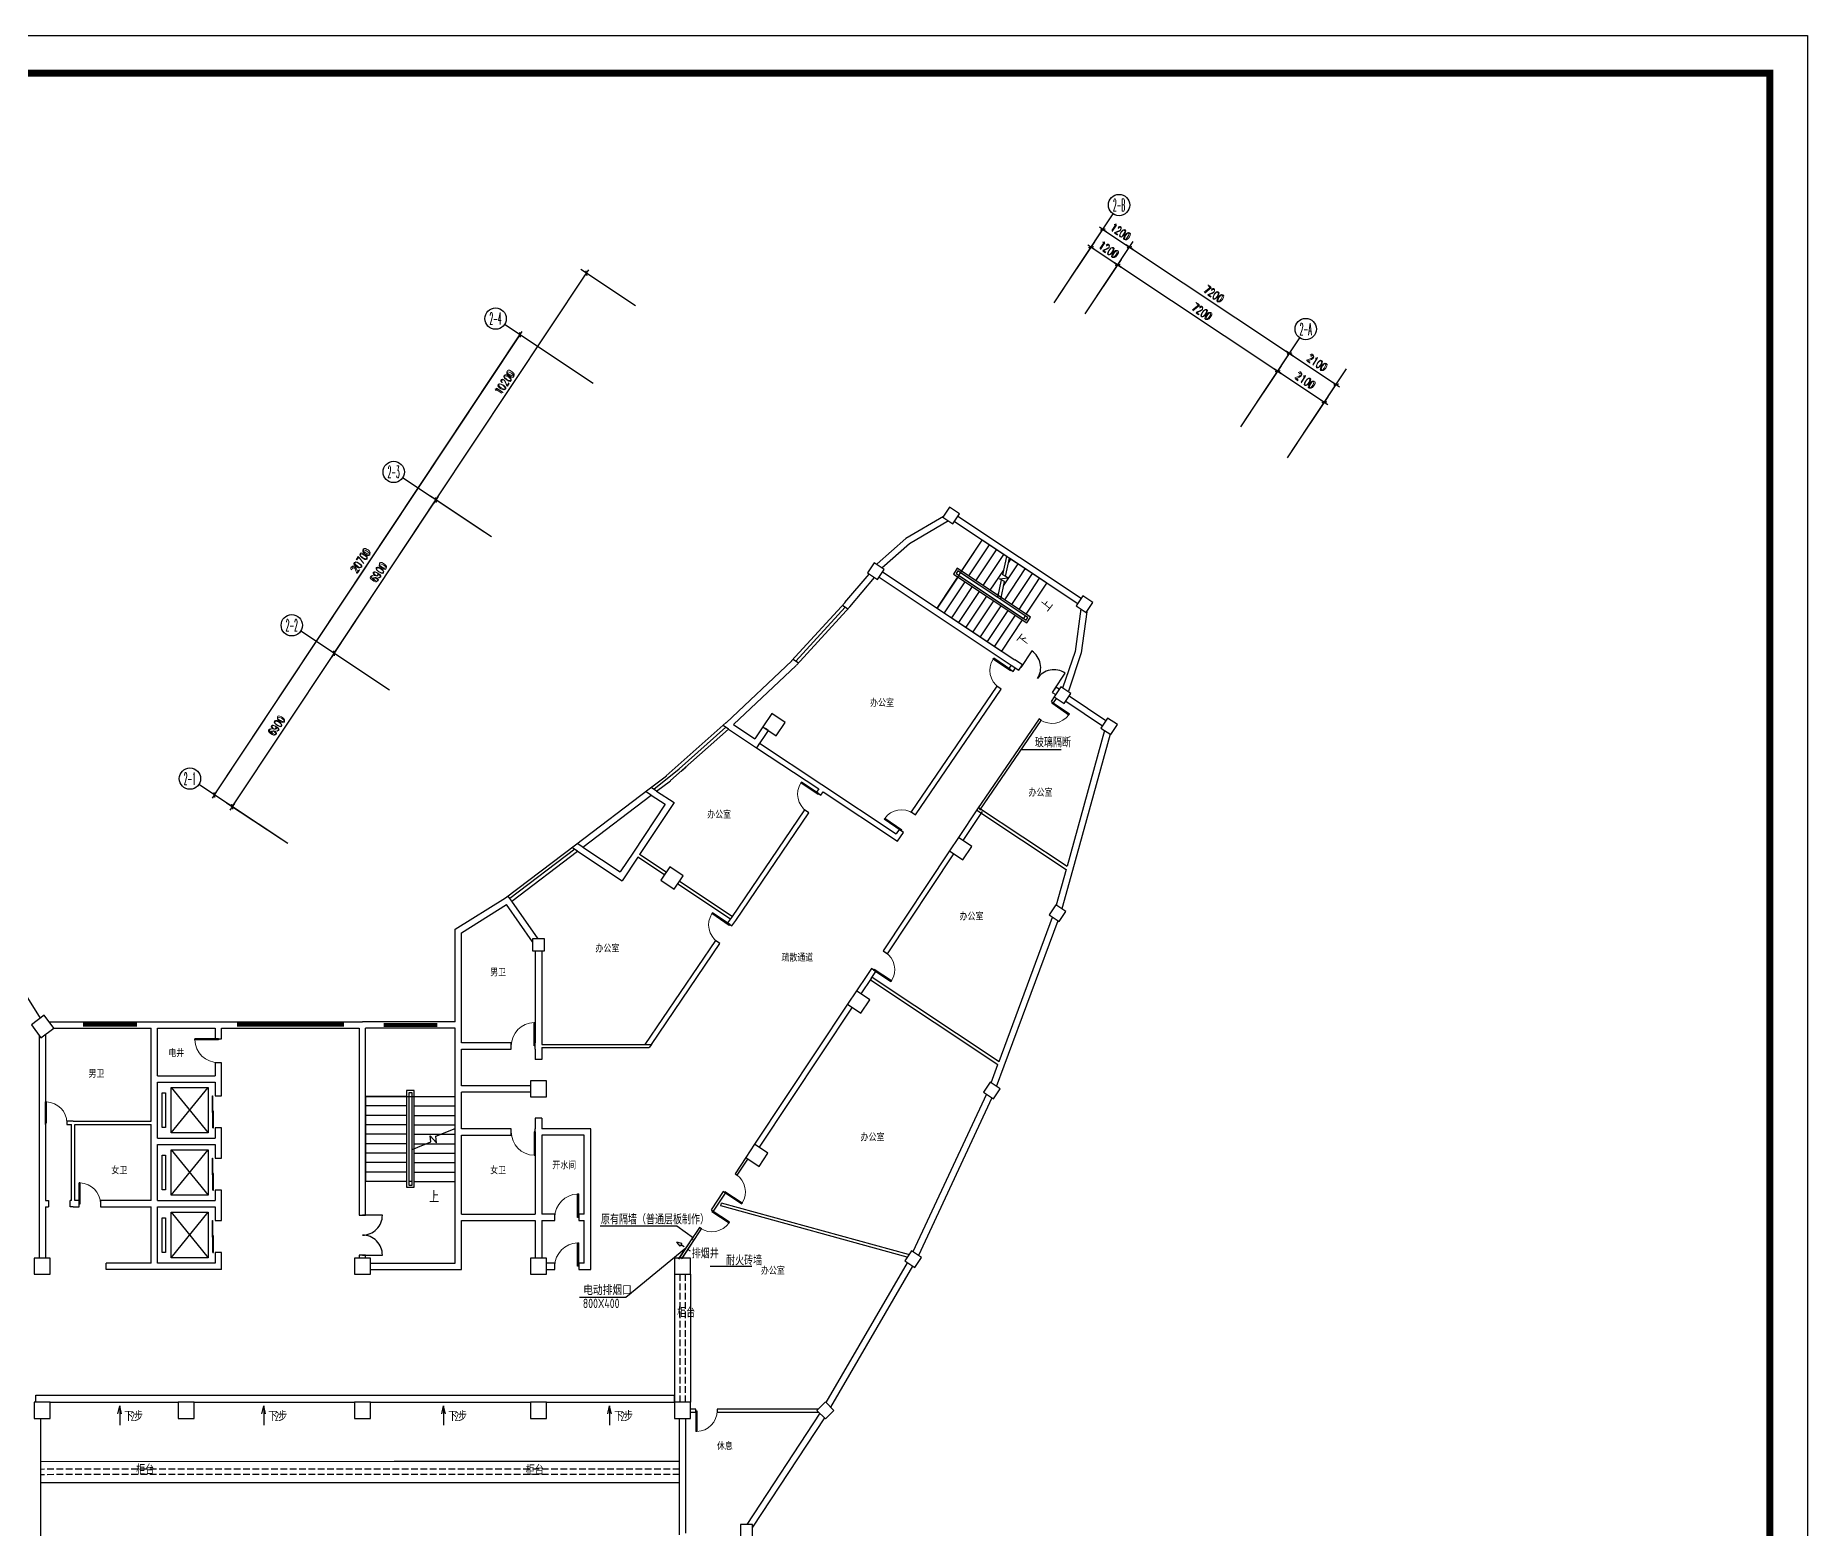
# Model space of a CAD drawing. Extents: x -149393 to 1177518, y -366685 to 296590.
# Drawn here: x 409827 to 476249, y -338087 to -282135 of the extents above; entities that cross this region are included whole.
import ezdxf
from ezdxf.enums import TextEntityAlignment as Align

# ---------------------------------------------------------------- set-up
doc = ezdxf.new("R2010")
doc.units = 0
doc.header["$LTSCALE"] = 1000
doc.header["$MEASUREMENT"] = 0
doc.linetypes.add('DASH', pattern=[0.35, 0.25, -0.1])
doc.layers.get('0').update_dxf_attribs({"linetype": 'CONTINUOUS'})
doc.layers.get('Defpoints').update_dxf_attribs({"linetype": 'CONTINUOUS'})
for name, color, linetype in [('AXIS', 3, 'CONTINUOUS'), ('AXIS_TEXT', 7, 'CONTINUOUS'), ('COLUMN', 9, 'CONTINUOUS'), ('DUCT-回风风口', 7, 'CONTINUOUS'), ('PUB_TITLE', 253, 'CONTINUOUS'), ('STAIR', 2, 'CONTINUOUS'), ('TEL_SYMB', 3, 'CONTINUOUS'), ('TEL_TEXT', 7, 'CONTINUOUS'), ('TH_TEXT', 7, 'CONTINUOUS'), ('WALL', 9, 'CONTINUOUS'), ('WALL-MOVE', 6, 'CONTINUOUS'), ('WINDOW', 4, 'CONTINUOUS'), ('通风', 3, 'CONTINUOUS')]:
    doc.layers.add(name, color=color, linetype=linetype)
doc.styles.add('_TCH_AXIS', font='COMPLEX', dxfattribs={"bigfont": 'GBCBIG'})
doc.styles.add('_TCH_DIM', font='SIMPLEX', dxfattribs={"bigfont": 'GBCBIG'})
doc.styles.add('_TCH_DIM_T3', font='SIMPLEX', dxfattribs={"width": 0.705882, "bigfont": 'GBCBIG'})
doc.styles.add('_TEL_DIM', font='', dxfattribs={"width": 0.8, "height": 3.5})
doc.styles.add('COMPLEX', font='COMPLEX')
doc.styles.add('DIM_FONT', font='SIMPLEX.shx', dxfattribs={"width": 0.8})
doc.styles.get("Standard").update_dxf_attribs({"font": 'gbenor.shx', "bigfont": 'gbcbig.shx'})
doc.styles.add('样式 1', font='TSSDENG', dxfattribs={"width": 0.8, "height": 3000, "bigfont": 'TSSDCHN'})
doc.styles.get('_TEL_DIM').set_extended_font_data('SimSun')
doc.dimstyles.new('_TCH_ARCH&&100', dxfattribs={"dimtxt": 297.5, "dimasz": 100, "dimexe": 250, "dimexo": 300, "dimgap": 126.25, "dimtad": 1, "dimdec": 0, "dimzin": 0, "dimdsep": 46, "dimtxsty": '_TCH_DIM_T3', "dimblk": 'ARCHTICK', "dimcen": 0.09, "dimclrt": 7, "dimazin": 2, "dimtfac": 1, "dimtdec": 0, "dimtix": 1, "dimtmove": 2, "dimatfit": 3, "dimfxl": 1, "dimtolj": 1, "dimtzin": 0, "dimarcsym": 0})
doc.dimstyles.new('DIMN', dxfattribs={"dimtxt": 300, "dimasz": 1, "dimexe": 250, "dimexo": 300, "dimgap": 150, "dimtad": 1, "dimdec": 0, "dimdsep": 46, "dimtxsty": 'DIM_FONT', "dimblk": '_DIMX', "dimcen": 2.5, "dimclrt": 7, "dimadec": 0, "dimazin": 0, "dimtfac": 1, "dimtdec": 0, "dimtix": 1, "dimtmove": 2, "dimatfit": 3, "dimldrblk": '_DIMX', "dimfxl": 1, "dimtolj": 1, "dimarcsym": 0})

# ---------------------------------------------------------------- blocks, each defined once
blk = doc.blocks.new('_DIMX')
blk.add_line((-150, 0), (150, 0))
at = {"const_width": 50}
blk.add_lwpolyline([(-70, -70), (70, 70)], dxfattribs=at)
blk = doc.blocks.new('$风口$00000098')
for p, q in [((0, 0), (-100, 0)), ((0, 200), (100, 200)), ((0, -200), (0, 200)), ((100, 250), (100, -250)), ((172, 0), (315, 0)), ((315, 31), (500, 0)), ((315, 31), (315, -31)), ((315, -31), (500, 0)), ((100, -200), (0, -200))]:
    blk.add_line(p, q)
blk = doc.blocks.new('_ArchTick')
at = {"color": 0, "linetype": 'ByBlock', "const_width": 0.4}
blk.add_lwpolyline([(-0.5, -0.5), (0.5, 0.5)], dxfattribs=at)
blk = doc.blocks.new('*D718')
at = {"layer": 'AXIS', "color": 0, "lineweight": -2, "transparency": 16777216}
for p, q in [((455172, -296553), (456528, -294512)), ((456389, -294720), (458138, -295882)), ((456921, -297715), (458277, -295674))]:
    blk.add_line(p, q, dxfattribs=at)
at = {"layer": 'Defpoints', "color": 0, "transparency": 16777216}
for p in [(458138, -295882), (455006, -296802), (456755, -297965)]:
    blk.add_point(p, dxfattribs=at)
at = {"layer": 'AXIS', "color": 0, "lineweight": -2, "transparency": 16777216, "xscale": 100, "yscale": 100, "zscale": 100}
for p, rotation in [((456389, -294720), 146.4000000000005), ((458138, -295882), 326.4000000000005)]:
    blk.add_blockref('_ArchTick', p, dxfattribs=dict(at, rotation=rotation))
at = {"layer": 'AXIS', "color": 7, "transparency": 16777216, "insert": (457416, -295072), "char_height": 297.5, "attachment_point": 5, "rotation": 326.4, "style": '_TCH_DIM_T3'}
blk.add_mtext('\\A1;2100', dxfattribs=at)
blk = doc.blocks.new('*D719')
at = {"layer": 'AXIS', "color": 0, "lineweight": -2, "transparency": 16777216}
for p, q in [((455172, -296553), (456970, -293846)), ((456832, -294054), (458581, -295216)), ((456921, -297715), (458719, -295008))]:
    blk.add_line(p, q, dxfattribs=at)
at = {"layer": 'Defpoints', "color": 0, "transparency": 16777216}
for p in [(458581, -295216), (455006, -296802), (456755, -297965)]:
    blk.add_point(p, dxfattribs=at)
at = {"layer": 'AXIS', "color": 0, "lineweight": -2, "transparency": 16777216, "xscale": 100, "yscale": 100, "zscale": 100}
for p, rotation in [((456832, -294054), 146.4000000000023), ((458581, -295216), 326.4000000000023)]:
    blk.add_blockref('_ArchTick', p, dxfattribs=dict(at, rotation=rotation))
at = {"layer": 'AXIS', "color": 7, "transparency": 16777216, "insert": (457859, -294406), "char_height": 297.5, "attachment_point": 5, "rotation": 326.4, "style": '_TCH_DIM_T3'}
blk.add_mtext('\\A1;2100', dxfattribs=at)
blk = doc.blocks.new('*D720')
at = {"layer": 'AXIS', "color": 0, "lineweight": -2, "transparency": 16777216}
for p, q in [((449175, -292568), (450531, -290527)), ((450392, -290736), (456389, -294720)), ((455172, -296553), (456528, -294512))]:
    blk.add_line(p, q, dxfattribs=at)
at = {"layer": 'Defpoints', "color": 0, "transparency": 16777216}
for p in [(449009, -292818), (456389, -294720), (455006, -296802)]:
    blk.add_point(p, dxfattribs=at)
at = {"layer": 'AXIS', "color": 0, "lineweight": -2, "transparency": 16777216, "xscale": 100, "yscale": 100, "zscale": 100}
for p, rotation in [((450392, -290736), 146.3999999999997), ((456389, -294720), 326.3999999999997)]:
    blk.add_blockref('_ArchTick', p, dxfattribs=dict(at, rotation=rotation))
at = {"layer": 'AXIS', "color": 7, "transparency": 16777216, "insert": (453543, -292499), "char_height": 297.5, "attachment_point": 5, "rotation": 326.4, "style": '_TCH_DIM_T3'}
blk.add_mtext('\\A1;7200', dxfattribs=at)
blk = doc.blocks.new('*D721')
at = {"layer": 'AXIS', "color": 0, "lineweight": -2, "transparency": 16777216}
for p, q in [((449175, -292568), (450973, -289861)), ((450835, -290069), (456832, -294054)), ((455172, -296553), (456970, -293846))]:
    blk.add_line(p, q, dxfattribs=at)
at = {"layer": 'Defpoints', "color": 0, "transparency": 16777216}
for p in [(449009, -292818), (456832, -294054), (455006, -296802)]:
    blk.add_point(p, dxfattribs=at)
at = {"layer": 'AXIS', "color": 0, "lineweight": -2, "transparency": 16777216, "xscale": 100, "yscale": 100, "zscale": 100}
for p, rotation in [((450835, -290069), 146.3999999999997), ((456832, -294054), 326.3999999999997)]:
    blk.add_blockref('_ArchTick', p, dxfattribs=dict(at, rotation=rotation))
at = {"layer": 'AXIS', "color": 7, "transparency": 16777216, "insert": (453986, -291833), "char_height": 297.5, "attachment_point": 5, "rotation": 326.4, "style": '_TCH_DIM_T3'}
blk.add_mtext('\\A1;7200', dxfattribs=at)
blk = doc.blocks.new('*D722')
at = {"layer": 'AXIS', "color": 0, "lineweight": -2, "transparency": 16777216}
for p, q in [((448175, -291904), (449531, -289863)), ((449393, -290072), (450392, -290736)), ((449175, -292568), (450531, -290527))]:
    blk.add_line(p, q, dxfattribs=at)
at = {"layer": 'Defpoints', "color": 0, "transparency": 16777216}
for p in [(450392, -290736), (448009, -292154), (449009, -292818)]:
    blk.add_point(p, dxfattribs=at)
at = {"layer": 'AXIS', "color": 0, "lineweight": -2, "transparency": 16777216, "xscale": 100, "yscale": 100, "zscale": 100}
for p, rotation in [((449393, -290072), 146.4000000000012), ((450392, -290736), 326.4000000000012)]:
    blk.add_blockref('_ArchTick', p, dxfattribs=dict(at, rotation=rotation))
at = {"layer": 'AXIS', "color": 7, "transparency": 16777216, "insert": (450045, -290175), "char_height": 297.5, "attachment_point": 5, "rotation": 326.4, "style": '_TCH_DIM_T3'}
blk.add_mtext('\\A1;1200', dxfattribs=at)
blk = doc.blocks.new('*D723')
at = {"layer": 'AXIS', "color": 0, "lineweight": -2, "transparency": 16777216}
for p, q in [((448175, -291904), (449974, -289197)), ((449835, -289405), (450835, -290069)), ((449175, -292568), (450973, -289861))]:
    blk.add_line(p, q, dxfattribs=at)
at = {"layer": 'Defpoints', "color": 0, "transparency": 16777216}
for p in [(450835, -290069), (448009, -292154), (449009, -292818)]:
    blk.add_point(p, dxfattribs=at)
at = {"layer": 'AXIS', "color": 0, "lineweight": -2, "transparency": 16777216, "xscale": 100, "yscale": 100, "zscale": 100}
for p, rotation in [((449835, -289405), 146.4000000000012), ((450835, -290069), 326.4000000000012)]:
    blk.add_blockref('_ArchTick', p, dxfattribs=dict(at, rotation=rotation))
at = {"layer": 'AXIS', "color": 7, "transparency": 16777216, "insert": (450487, -289508), "char_height": 297.5, "attachment_point": 5, "rotation": 326.4, "style": '_TCH_DIM_T3'}
blk.add_mtext('\\A1;1200', dxfattribs=at)
blk = doc.blocks.new('*D724')
at = {"layer": 'AXIS', "color": 0, "lineweight": -2, "transparency": 16777216}
for p, q in [((432314, -292264), (430273, -290908)), ((424836, -299543), (430481, -291047)), ((426669, -300760), (424628, -299404))]:
    blk.add_line(p, q, dxfattribs=at)
at = {"layer": 'Defpoints', "color": 0, "transparency": 16777216}
for p in [(430481, -291047), (432563, -292430), (426919, -300926)]:
    blk.add_point(p, dxfattribs=at)
at = {"layer": 'AXIS', "color": 0, "lineweight": -2, "transparency": 16777216, "xscale": 100, "yscale": 100, "zscale": 100}
for p, rotation in [((430481, -291047), 56.39999999999981), ((424836, -299543), 236.3999999999998)]:
    blk.add_blockref('_ArchTick', p, dxfattribs=dict(at, rotation=rotation))
at = {"layer": 'AXIS', "color": 7, "transparency": 16777216, "insert": (427430, -295143), "char_height": 297.5, "attachment_point": 5, "rotation": 56.4, "style": '_TCH_DIM_T3'}
blk.add_mtext('\\A1;10200', dxfattribs=at)
blk = doc.blocks.new('*D725')
at = {"layer": 'AXIS', "color": 0, "lineweight": -2, "transparency": 16777216}
for p, q in [((421018, -305290), (424836, -299543)), ((426669, -300760), (424628, -299404)), ((422851, -306507), (420810, -305151))]:
    blk.add_line(p, q, dxfattribs=at)
at = {"layer": 'Defpoints', "color": 0, "transparency": 16777216}
for p in [(424836, -299543), (426919, -300926), (423100, -306673)]:
    blk.add_point(p, dxfattribs=at)
at = {"layer": 'AXIS', "color": 0, "lineweight": -2, "transparency": 16777216, "xscale": 100, "yscale": 100, "zscale": 100}
for p, rotation in [((424836, -299543), 56.40000000000044), ((421018, -305290), 236.4000000000005)]:
    blk.add_blockref('_ArchTick', p, dxfattribs=dict(at, rotation=rotation))
at = {"layer": 'AXIS', "color": 7, "transparency": 16777216, "insert": (422698, -302264), "char_height": 297.5, "attachment_point": 5, "rotation": 56.4, "style": '_TCH_DIM_T3'}
blk.add_mtext('\\A1;6900', dxfattribs=at)
blk = doc.blocks.new('*D726')
at = {"layer": 'AXIS', "color": 0, "lineweight": -2, "transparency": 16777216}
for p, q in [((417200, -311037), (421018, -305290)), ((422851, -306507), (420810, -305151)), ((419032, -312254), (416991, -310899))]:
    blk.add_line(p, q, dxfattribs=at)
at = {"layer": 'Defpoints', "color": 0, "transparency": 16777216}
for p in [(421018, -305290), (423100, -306673), (419282, -312420)]:
    blk.add_point(p, dxfattribs=at)
at = {"layer": 'AXIS', "color": 0, "lineweight": -2, "transparency": 16777216, "xscale": 100, "yscale": 100, "zscale": 100}
for p, rotation in [((421018, -305290), 56.40000000000044), ((417200, -311037), 236.4000000000005)]:
    blk.add_blockref('_ArchTick', p, dxfattribs=dict(at, rotation=rotation))
at = {"layer": 'AXIS', "color": 7, "transparency": 16777216, "insert": (418880, -308011), "char_height": 297.5, "attachment_point": 5, "rotation": 56.4, "style": '_TCH_DIM_T3'}
blk.add_mtext('\\A1;6900', dxfattribs=at)
blk = doc.blocks.new('*D727')
at = {"layer": 'AXIS', "color": 0, "lineweight": -2, "transparency": 16777216}
for p, q in [((416533, -310594), (427989, -293353)), ((430487, -295013), (427780, -293214)), ((419032, -312254), (416325, -310456))]:
    blk.add_line(p, q, dxfattribs=at)
at = {"layer": 'Defpoints', "color": 0, "transparency": 16777216}
for p in [(427989, -293353), (430737, -295179), (419282, -312420)]:
    blk.add_point(p, dxfattribs=at)
at = {"layer": 'AXIS', "color": 0, "lineweight": -2, "transparency": 16777216, "xscale": 100, "yscale": 100, "zscale": 100}
for p, rotation in [((427989, -293353), 56.39999999999999), ((416533, -310594), 236.4)]:
    blk.add_blockref('_ArchTick', p, dxfattribs=dict(at, rotation=rotation))
at = {"layer": 'AXIS', "color": 7, "transparency": 16777216, "insert": (422032, -301821), "char_height": 297.5, "attachment_point": 5, "rotation": 56.4, "style": '_TCH_DIM_T3'}
blk.add_mtext('\\A1;20700', dxfattribs=at)
blk = doc.blocks.new('_FZHK')
blk.add_lwpolyline([(-0.5, -0.5), (0.5, -0.5), (0.5, 0.5), (-0.5, 0.5)], close=True)
blk = doc.blocks.new('$TCHSYS$DOOR2D')
for p, q in [((0.45, 0.975), (0.5, 0.975)), ((0.45, 0), (0.45, 0.975)), ((0.5, 0), (0.5, 0.975)), ((0.5, 0), (0.45, 0))]:
    blk.add_line(p, q)
at = {"lineweight": 13}
blk.add_arc((0.475, 0), 0.975, 91.46928, 180, dxfattribs=at)
blk = doc.blocks.new('_AXISO')
blk.add_circle((0, 0), 0.5)
at = {"layer": 'AXIS_TEXT', "style": 'COMPLEX', "width": 1.041667}
blk.add_attdef('A', text='', height=0.56, dxfattribs=at).set_placement((-0.25, -0.28), (0.25, -0.28), align=Align.FIT)
blk = doc.blocks.new('$DorLib2D$00000029')
for p, q in [((-0.5, 0.169), (0.02, 0.169)), ((-0.5, 0.169), (-0.5, 0.15)), ((-0.5, 0.15), (0.02, 0.15)), ((-0.02, 0.187), (-0.02, 0.169)), ((-0.02, 0.187), (0.5, 0.187)), ((-0.02, 0.169), (0.5, 0.169)), ((0.02, 0.15), (0.02, 0.169)), ((0.5, 0.187), (0.5, 0.169))]:
    blk.add_line(p, q)
blk = doc.blocks.new('$DorLib2D$00000001')
for p, q in [((0.45, 0.975), (0.5, 0.975)), ((0.45, 0), (0.45, 0.975)), ((0.5, 0), (0.5, 0.975)), ((0.5, 0), (0.45, 0))]:
    blk.add_line(p, q)
at = {"lineweight": 13}
blk.add_arc((0.475, 0), 0.975, 91.46928, 180, dxfattribs=at)
blk = doc.blocks.new('$TCHSYS$WIN2D')
for p, q in [((-0.5, 0.5), (0.5, 0.5)), ((0.5, 0.167), (-0.5, 0.167)), ((0.5, -0.167), (-0.5, -0.167)), ((-0.5, -0.5), (0.5, -0.5))]:
    blk.add_line(p, q)

msp = doc.modelspace()

# ---------------------------------------------------------------- linework, layer by layer
at = {"color": 59}
for p, q in [((440082.1, -303483), (440277.8, -303624.6)), ((440277.8, -303624.6), (440436.9, -303443.5)), ((438329.6, -305577.2), (440179.9, -303553.8)), ((438227.8, -305510.7), (438431.4, -305643.7)), ((433952.3, -309614.5), (435705.2, -308058.9)), ((435808.6, -308127.6), (435601.9, -307990.2)), ((433006.6, -310384.9), (433952.3, -309614.5)), ((434030.1, -309706), (434215.7, -309541.2)), ((432908.7, -310608), (432697, -310467.4)), ((433111.2, -310454.5), (432899.5, -310313.8)), ((430037.9, -312633.9), (427609.6, -314474.8)), ((430143.7, -312704.2), (429932, -312563.5)), ((430346.3, -312550.6), (430134.6, -312410)), ((427682.1, -314570.4), (427537.1, -314379.2)), ((414908.3, -321556.9), (416298.5, -323256.9)), ((414908.3, -323256.9), (416298.5, -321556.9)), ((414908.3, -323896.9), (416298.5, -325596.9)), ((414908.3, -325596.9), (416298.5, -323896.9)), ((414908.3, -326236.9), (416298.5, -327936.9)), ((414908.3, -327936.9), (416298.5, -326236.9))]:
    msp.add_line(p, q, dxfattribs=at)
for points in [[(446778.1, -308898.1), (448274.4, -308898.1)], [(434496.2, -327200.6), (433862.4, -326755), (430989.2, -326755)], [(433782, -328556.9), (433782, -333356.9)], [(434382, -328556.9), (434382, -333356.9)], [(435119.1, -328256.7), (436679.8, -328256.7)], [(412915.8, -333788), (412984.4, -333492.2)], [(412984.4, -333492.2), (412984.4, -334206.6)], [(413053, -333788), (412984.4, -333492.2)], [(418318.3, -333788), (418386.9, -333492.2)], [(418386.9, -333492.2), (418386.9, -334206.6)], [(418455.5, -333788), (418386.9, -333492.2)], [(425058.6, -333788), (425127.2, -333492.2)], [(425127.2, -333492.2), (425127.2, -334206.6)], [(425195.8, -333788), (425127.2, -333492.2)], [(431278.1, -333788), (431346.6, -333492.2)], [(431346.6, -333492.2), (431346.6, -334206.6)], [(431415.2, -333788), (431346.6, -333492.2)], [(410022, -335579.1), (423267.2, -335556.9), (433962, -335556.9)], [(410022, -336356.9), (422467.2, -336356.9), (433962, -336356.9)]]:
    msp.add_lwpolyline(points)
for points in [[(414578.4, -321756.9), (414706.8, -321756.9), (414706.8, -323056.9), (414578.4, -323056.9)], [(414908.3, -321556.9), (416298.5, -321556.9), (416298.5, -323256.9), (414908.3, -323256.9)], [(414578.4, -324096.9), (414706.8, -324096.9), (414706.8, -325396.9), (414578.4, -325396.9)], [(414908.3, -323896.9), (416298.5, -323896.9), (416298.5, -325596.9), (414908.3, -325596.9)], [(414578.4, -326436.9), (414706.8, -326436.9), (414706.8, -327736.9), (414578.4, -327736.9)], [(414908.3, -326236.9), (416298.5, -326236.9), (416298.5, -327936.9), (414908.3, -327936.9)]]:
    msp.add_lwpolyline(points, close=True, dxfattribs=at)
at = {"layer": 'AXIS'}
for p, q in [((448009.3, -292153.9), (450222.8, -288822.2)), ((430737.2, -295178.9), (427405.5, -292965.4)), ((455005.8, -296802.4), (457219.4, -293470.7)), ((456754.9, -297964.5), (458968.5, -294632.8)), ((426918.8, -300926.1), (423587.1, -298712.5)), ((423100.4, -306673.3), (419768.7, -304459.7)), ((419282, -312420.4), (415950.3, -310206.8))]:
    msp.add_line(p, q, dxfattribs=at)
for centre in [(450444.2, -288489.1), (457440.7, -293137.6)]:
    msp.add_circle(centre, 400, dxfattribs=at)
at = {"layer": 'PUB_TITLE'}
msp.add_lwpolyline([(357448.7, -282134.7), (476248.7, -282134.7), (476248.7, -366143.3), (357448.7, -366143.3)], close=True, dxfattribs=at)
at = {"layer": 'PUB_TITLE', "const_width": 270.7}
msp.add_lwpolyline([(364520.1, -283549), (474834.4, -283549), (474834.4, -364729), (364520.1, -364729), (364520.1, -283549)], close=True, dxfattribs=at)
at = {"layer": 'STAIR', "color": 59}
for p, q in [((443622.9, -303596.1), (445316.3, -301047.4)), ((444542.4, -302212.2), (445316.3, -301047.4)), ((444811.2, -302390.8), (445585.1, -301226)), ((445080, -302569.4), (445853.9, -301404.6)), ((446230.5, -301654.8), (445316.3, -301047.4)), ((444378.1, -302103.1), (444232.6, -302322.1)), ((444398.1, -302202.5), (444332, -302302.1)), ((447126, -303928.8), (444378.1, -302103.1)), ((447026.5, -303948.8), (444398.1, -302202.5)), ((445348.8, -302748), (446122.7, -301583.2)), ((445617.6, -302926.6), (446120.7, -302169.4)), ((446081.5, -302353.6), (446230.5, -301654.8)), ((446117.5, -302757.4), (446660.4, -301940.4)), ((446155.2, -303283.8), (446929.2, -302119)), ((446191.7, -302409.8), (446337.5, -301725.9)), ((446300.7, -301898.5), (446391.5, -301761.8)), ((447735.6, -302654.8), (446337.5, -301725.9)), ((444396.8, -302431.3), (443622.9, -303596.1)), ((444665.7, -302609.9), (443891.7, -303774.7)), ((444934.5, -302788.5), (444160.5, -303953.3)), ((444232.6, -302322.1), (446980.4, -304147.8)), ((444332, -302302.1), (446960.4, -304048.4)), ((444436.5, -302371.5), (446855.8, -303978.9)), ((445900.7, -303200.9), (444502.7, -302272)), ((445900.7, -303200.9), (446041.6, -302540.3)), ((445961.9, -302499.6), (446280.3, -302455)), ((446151.9, -302596.5), (445961.9, -302499.6)), ((446007.8, -303272), (446151.9, -302596.5)), ((446280.3, -302455), (446081.5, -302353.6)), ((446424.1, -303462.4), (447198, -302297.6)), ((446692.9, -303641), (447466.8, -302476.2)), ((446961.7, -303819.6), (447735.6, -302654.8)), ((445203.3, -302967.1), (444429.4, -304131.9)), ((445472.1, -303145.7), (444698.2, -304310.5)), ((445740.9, -303324.3), (444967, -304489.1)), ((446009.7, -303502.9), (445235.8, -304667.7)), ((445886.4, -303105.2), (445937.5, -303028.3)), ((446922, -303879.4), (446007.8, -303272)), ((443622.9, -303596.1), (446042.2, -305203.5)), ((446278.5, -303681.5), (445504.6, -304846.3)), ((446547.3, -303860.1), (445773.4, -305024.9)), ((446816.2, -304038.7), (446042.2, -305203.5)), ((446922, -303879.4), (446855.8, -303978.9)), ((446960.4, -304048.4), (447026.5, -303948.8)), ((446980.4, -304147.8), (447126, -303928.8)), ((422202, -321893.7), (422202, -325083.1)), ((423737.6, -321893.7), (422202, -321893.7)), ((422202, -321893.7), (425562, -321893.7)), ((424026.4, -321677.1), (423737.6, -321677.1)), ((423737.6, -321677.1), (423737.6, -325299.6)), ((423947.6, -321755.9), (423816.4, -321755.9)), ((423816.4, -321755.9), (423816.4, -325220.9)), ((423816.4, -321893.7), (423816.4, -325083.1)), ((423947.6, -325220.9), (423947.6, -321755.9)), ((423947.6, -323736.7), (423947.6, -321893.7)), ((424026.4, -325299.6), (424026.4, -321677.1)), ((424026.4, -321893.7), (425562, -321893.7)), ((425562, -323098.9), (425562, -321893.7)), ((423737.6, -322248.1), (422202, -322248.1)), ((423737.6, -322602.4), (422202, -322602.4)), ((424026.4, -322248.1), (425562, -322248.1)), ((424026.4, -322602.4), (425562, -322602.4)), ((423737.6, -322956.8), (422202, -322956.8)), ((423737.6, -323311.2), (422202, -323311.2)), ((424026.4, -322956.8), (425562, -322956.8)), ((424026.4, -323311.2), (425024.7, -323311.2)), ((424652.9, -323599.2), (424626.2, -323366.5)), ((424626.2, -323366.5), (424860.4, -323630.7)), ((424832.4, -323387.2), (425562, -323098.9)), ((424860.4, -323630.7), (424832.4, -323387.2)), ((425024.7, -323311.2), (425562, -323311.2)), ((425562, -325083.1), (425562, -323240)), ((423737.6, -323665.6), (422202, -323665.6)), ((423737.6, -324019.9), (422202, -324019.9)), ((423947.6, -323877.9), (424652.9, -323599.2)), ((423947.6, -325083.1), (423947.6, -323877.9)), ((424026.4, -323665.6), (424485, -323665.6)), ((424026.4, -324019.9), (425562, -324019.9)), ((424485, -323665.6), (425562, -323665.6)), ((423737.6, -324374.3), (422202, -324374.3)), ((423737.6, -324728.7), (422202, -324728.7)), ((424026.4, -324374.3), (425562, -324374.3)), ((424026.4, -324728.7), (425562, -324728.7)), ((423737.6, -325083.1), (422202, -325083.1)), ((423737.6, -325299.6), (424026.4, -325299.6)), ((423947.6, -325083.1), (423816.4, -325083.1)), ((423816.4, -325220.9), (423947.6, -325220.9)), ((424026.4, -325083.1), (425562, -325083.1))]:
    msp.add_line(p, q, dxfattribs=at)
at = {"layer": 'STAIR'}
for p, q in [((409842, -333356.9), (409842, -333086.9)), ((409842, -333086.9), (433782, -333086.9)), ((410382, -333356.9), (415182, -333356.9)), ((415782, -333356.9), (421782, -333356.9)), ((422382, -333356.9), (428382, -333356.9)), ((428982, -333356.9), (433782, -333356.9)), ((433782, -333356.9), (433782, -333086.9))]:
    msp.add_line(p, q, dxfattribs=at)
at = {"layer": 'TEL_SYMB', "color": 59, "elevation": 1793}
msp.add_lwpolyline([(446583.4, -304680.5, 0, 0, 0), (443432.4, -302587, 0, 0, 0), (444312.1, -301262.8, 0, 0, 0), (445686.1, -302175.6, 95.6, 0, 0), (445984.7, -302374.1, 0, 0, 0)], format="xyseb", dxfattribs=at)
at = {"layer": 'TEL_SYMB', "color": 59}
for points in [[(447463.2, -303356.4, 0, 0, 0), (446552.2, -302751.1, 95.6, 0, 0), (446253.5, -302552.7, 0, 0, 0)], [(424754.8, -325260.2, 0, 0, 0), (424754.8, -324059.3, 105, 0, 0), (424754.8, -323665.6, 0, 0, 0)]]:
    msp.add_lwpolyline(points, format="xyseb", dxfattribs=at)
at = {"layer": 'WALL', "color": 59}
for p, q in [((443860.1, -300160.8), (442445.3, -300990.3)), ((444405, -300153.8), (449027.7, -303225.1)), ((444046.4, -300329.8), (442586.6, -301185.6)), ((444272.2, -300353.7), (448894.9, -303425)), ((442445.3, -300990.3), (441370.7, -301936.3)), ((442586.6, -301185.6), (441553.5, -302095.2)), ((440169.5, -303387.5), (441078, -302319.5)), ((440352.3, -303543), (441279.3, -302453.3)), ((441446.5, -302438.3), (446397.6, -305727.8)), ((441579.3, -302238.4), (446530.4, -305527.9)), ((438170.9, -305573), (440172.4, -303384.3)), ((438348, -305734.9), (440349.5, -303546.2)), ((449004.5, -303623.9), (448792.5, -305215.9)), ((449232.4, -303730.2), (449027.4, -305270.4)), ((446822.9, -305722.2), (446530.4, -305527.9)), ((448792.5, -305215.9), (448328.9, -306596.7)), ((449027.4, -305270.4), (448544.7, -306707.9)), ((435717.1, -307888), (438177.1, -305566.7)), ((435990.3, -307960.2), (438341.8, -305741.2)), ((446397.6, -305727.8), (446690.1, -305922.1)), ((446690.1, -305922.1), (446822.9, -305722.2)), ((448072.3, -306552.3), (447939.5, -306752.2)), ((447939.5, -306752.2), (448068.2, -306837.7)), ((448201, -306637.8), (448072.3, -306552.3)), ((448443, -307086.8), (449817.4, -307999.9)), ((448575.8, -306886.9), (449950.2, -307799.9)), ((433472.6, -309879.8), (435719.8, -307885.6)), ((433631.9, -310059.3), (435808.6, -308127.6)), ((435808.6, -308127.6), (436859.4, -308825.7)), ((435990.3, -307960.2), (436792.4, -308493.1)), ((437090.9, -308044.5), (436792.4, -308493.1)), ((437290.7, -308177.5), (436859.4, -308825.7)), ((437091.2, -308044.7), (437090.9, -308044.5)), ((437290.7, -308177.5), (437190.8, -308111)), ((449902.8, -308182.7), (448494.5, -313268)), ((450113.2, -308322.4), (448698.5, -313430.7)), ((432827.4, -310368.5), (433479.7, -309873.9)), ((433111.2, -310454.5), (433624.7, -310065.2)), ((430066.7, -312461.5), (432827.4, -310368.5)), ((430346.3, -312550.6), (432907.2, -310609.2)), ((432907.2, -310609.2), (433434.5, -310944.3)), ((433111.2, -310454.5), (433770.1, -310873.2)), ((433434.5, -310944.3), (432237.8, -312742.9)), ((433770.1, -310873.2), (432470.8, -312825.9)), ((445106, -311160.7), (448460.8, -313389.7)), ((445172.4, -311060.8), (448494.5, -313268)), ((427449.4, -314445.6), (430066.7, -312461.5)), ((427682.1, -314570.4), (430143.7, -312704.2)), ((430143.7, -312704.2), (431813.6, -313813.6)), ((430346.3, -312550.6), (431746.6, -313481)), ((432237.8, -312742.9), (431746.6, -313481)), ((433472, -313492.1), (432470.8, -312825.9)), ((406491.1, -313361), (410009.6, -318959.8)), ((432404.3, -312925.8), (431813.6, -313813.6)), ((433405.6, -313592.1), (432404.3, -312925.8)), ((448460.8, -313389.7), (448091.5, -314723.1)), ((448698.5, -313430.7), (448301.9, -314862.8)), ((433405.6, -313592.1), (433438.8, -313542.1)), ((433905.4, -313924.1), (435876.8, -315233.9)), ((433971.8, -313824.2), (435944.4, -315134.8)), ((425562, -315627.4), (427449.4, -314445.6)), ((425802, -315760.3), (427484.6, -314706.8)), ((428457, -316099.4), (427484.6, -314706.8)), ((428671.3, -315987), (427682.1, -314570.4)), ((445947.4, -320580.1), (447950.5, -315169.7)), ((446140.3, -320750.2), (448155.9, -315306.2)), ((425562, -319092), (425562, -315627.4)), ((425802, -319212), (425802, -315760.3)), ((428562, -316437), (428562, -319881.4)), ((428802, -316437), (428802, -319941.4)), ((441188.5, -317418.4), (445947.4, -320580.1)), ((441122.1, -317518.3), (445904.6, -320695.8)), ((410333.3, -319092), (414282, -319092)), ((410513.3, -319332), (414162, -319332)), ((414162, -321236.9), (414162, -319332)), ((414282, -319092), (416682, -319092)), ((414402, -319332), (416562, -319332)), ((414402, -321116.9), (414402, -319332)), ((416562, -319332), (416562, -319729.3)), ((416682, -319092), (422082, -319092)), ((416802, -319729.3), (416802, -319332)), ((416802, -319332), (421962, -319332)), ((421962, -319332), (421962, -326340.5)), ((425562, -319092), (422082, -319092)), ((425562, -319332), (422202, -319332)), ((422202, -326340.5), (422202, -319332)), ((425562, -320001.4), (425562, -319332)), ((425802, -319881.4), (425802, -319212)), ((409962, -319596.9), (409962, -325916.9)), ((410202, -319565.5), (410202, -325796.9)), ((416562, -319729.3), (416802, -319729.3)), ((425562, -321612), (425562, -320001.4)), ((427662, -319881.4), (425802, -319881.4)), ((425802, -321492), (425802, -320121.4)), ((425802, -320121.4), (427662, -320121.4)), ((427662, -320121.4), (427662, -319881.4)), ((428562, -320121.4), (428562, -319881.4)), ((428562, -320121.4), (428562, -320512)), ((428802, -319941.4), (432912.5, -319941.4)), ((428802, -320061.4), (428802, -320512)), ((428802, -320061.4), (432830.8, -320061.4)), ((432912.5, -319941.4), (432830.8, -320061.4)), ((416802, -320629.3), (416562, -320629.3)), ((416562, -320629.3), (416562, -321116.9)), ((416802, -321236.9), (416802, -320629.3)), ((428802, -320512), (428562, -320512)), ((445649.5, -321384.7), (445904.6, -320695.8)), ((445854.9, -321521.2), (446140.3, -320750.2)), ((414162, -322821.2), (414162, -321236.9)), ((414402, -321116.9), (416562, -321116.9)), ((414402, -321356.9), (416562, -321356.9)), ((414402, -322881.2), (414402, -321356.9)), ((416562, -321356.9), (416562, -321867)), ((416802, -321867), (416802, -321236.9)), ((416562, -321867), (416802, -321867)), ((425562, -323222.6), (425562, -321612)), ((428382, -321492), (425802, -321492)), ((428382, -321732), (425802, -321732)), ((425802, -323102.6), (425802, -321732)), ((445474.7, -321808.8), (442718.2, -327721.2)), ((445676.9, -321943.2), (442920.3, -327855.6)), ((428562, -322712), (428562, -323102.6)), ((428802, -322712), (428562, -322712)), ((428802, -322712), (428802, -323102.6)), ((410202, -322941.2), (410202, -322821.2)), ((411242.3, -322821.2), (411002, -322821.2)), ((411002, -322821.2), (411002, -322941.2)), ((411002, -322941.2), (411182.3, -322941.2)), ((411182.3, -325796.9), (411182.3, -322941.2)), ((411242.3, -322821.2), (414162, -322821.2)), ((411302.3, -325796.9), (411302.3, -322941.2)), ((411302.3, -322941.2), (414162, -322941.2)), ((414162, -323576.9), (414162, -322941.2)), ((414402, -323456.9), (414402, -322881.2)), ((414402, -323456.9), (416562, -323456.9)), ((416802, -323067), (416562, -323067)), ((416562, -323067), (416562, -323456.9)), ((416802, -323576.9), (416802, -323067)), ((425562, -326427.2), (425562, -323222.6)), ((427662, -323102.6), (425802, -323102.6)), ((425802, -323342.6), (427662, -323342.6)), ((425802, -326307.2), (425802, -323342.6)), ((427662, -323342.6), (427662, -323102.6)), ((428562, -323342.6), (428562, -323102.6)), ((428562, -323342.6), (428562, -326307.2)), ((430638, -323102.6), (428802, -323102.6)), ((428802, -323342.6), (428802, -326307.2)), ((430398, -323342.6), (428802, -323342.6)), ((430398, -326307.2), (430398, -323342.6)), ((430638, -326427.2), (430638, -323102.6)), ((414162, -325796.9), (414162, -323576.9)), ((414402, -325796.9), (414402, -323696.9)), ((414402, -323696.9), (416562, -323696.9)), ((416562, -323696.9), (416562, -324207)), ((416802, -324207), (416802, -323576.9)), ((416562, -324207), (416802, -324207)), ((416802, -325407), (416562, -325407)), ((416562, -325407), (416562, -325796.9)), ((416802, -325916.9), (416802, -325407)), ((409962, -325916.9), (409962, -327956.9)), ((410202, -325796.9), (410322, -325796.9)), ((410202, -326036.9), (410322, -326036.9)), ((410202, -326036.9), (410202, -327956.9)), ((410322, -325796.9), (410322, -326036.9)), ((411182.3, -325796.9), (411122.3, -325796.9)), ((411122.3, -326036.9), (411122.3, -325796.9)), ((411242.3, -326036.9), (411122.3, -326036.9)), ((411242.3, -326036.9), (411462.1, -326036.9)), ((411462.1, -325796.9), (411302.3, -325796.9)), ((411462.1, -326036.9), (411462.1, -325796.9)), ((414162, -325796.9), (412262.1, -325796.9)), ((412262.1, -325796.9), (412262.1, -326036.9)), ((412262.1, -326036.9), (414162, -326036.9)), ((414162, -328136.9), (414162, -326036.9)), ((414402, -325796.9), (416562, -325796.9)), ((414402, -328136.9), (414402, -326036.9)), ((414402, -326036.9), (416562, -326036.9)), ((416562, -326036.9), (416562, -326547)), ((416802, -326547), (416802, -325916.9)), ((416562, -326547), (416802, -326547)), ((421962, -326340.5), (422202, -326340.5)), ((425562, -328136.9), (425562, -326427.2)), ((425802, -326307.2), (428562, -326307.2)), ((425802, -328376.9), (425802, -326547.2)), ((425802, -326547.2), (428562, -326547.2)), ((428562, -326547.2), (428562, -327956.9)), ((429293.4, -326307.2), (428802, -326307.2)), ((428802, -326547.2), (428802, -327956.9)), ((428802, -326547.2), (429293.4, -326547.2)), ((429293.4, -326547.2), (429293.4, -326307.2)), ((430398, -326307.2), (430193.4, -326307.2)), ((430193.4, -326307.2), (430193.4, -326547.2)), ((430193.4, -326547.2), (430398, -326547.2)), ((430398, -328136.9), (430398, -326547.2)), ((430638, -328376.9), (430638, -326427.2)), ((416802, -327747), (416562, -327747)), ((416562, -327747), (416562, -328136.9)), ((416802, -328376.9), (416802, -327747)), ((422202, -327840.5), (421962, -327840.5)), ((421962, -327840.5), (421962, -327956.9)), ((422202, -327956.9), (422202, -327840.5)), ((439467.9, -333367.7), (442509.9, -328123.1)), ((414162, -328136.9), (412482, -328136.9)), ((412482, -328376.9), (412482, -328136.9)), ((414282, -328376.9), (412482, -328376.9)), ((416802, -328376.9), (414282, -328376.9)), ((416562, -328136.9), (414402, -328136.9)), ((422382, -328136.9), (425562, -328136.9)), ((422382, -328376.9), (425802, -328376.9)), ((429293.4, -328136.9), (428982, -328136.9)), ((428982, -328376.9), (429293.4, -328376.9)), ((429293.4, -328376.9), (429293.4, -328136.9)), ((430398, -328136.9), (430193.4, -328136.9)), ((430193.4, -328136.9), (430193.4, -328376.9)), ((430193.4, -328376.9), (430638, -328376.9)), ((439643.5, -333543.3), (442710.1, -328256.2)), ((410022, -333956.9), (410022, -335967.8)), ((433962, -335956.3), (433962, -333956.9)), ((434202, -335956.3), (434202, -333956.9)), ((434579.7, -333609.9), (434382, -333609.9)), ((434382, -333729.9), (434579.7, -333729.9)), ((434579.7, -333729.9), (434579.7, -333609.9)), ((439167.8, -333609.9), (435379.7, -333609.9)), ((435379.7, -333609.9), (435379.7, -333729.9)), ((435379.7, -333729.9), (439193.7, -333729.9)), ((439226.1, -333762.3), (436486.3, -337931.9)), ((439399.4, -333935.6), (436707, -338033)), ((410022, -335967.8), (410022, -339056.9)), ((433962, -338321.9), (433962, -335956.3)), ((434202, -338261.9), (434202, -335956.3))]:
    msp.add_line(p, q, dxfattribs=at)
at = {"layer": 'WALL'}
for p, q in [((446396.5, -305727), (446308.2, -305856.6)), ((446308.2, -305856.6), (446473.5, -305969.2)), ((446473.5, -305969.2), (446563.1, -305837.7)), ((445857.9, -306517.8), (442648.9, -311229.2)), ((442814.2, -311341.8), (446023.2, -306630.4)), ((446023.2, -306630.4), (445857.9, -306517.8)), ((436970.1, -308659.1), (436859.4, -308825.7)), ((436859.4, -308825.7), (439187.8, -310372.7)), ((436970.1, -308659.1), (439298.5, -310206.2)), ((439187.8, -310372.7), (439104.6, -310495)), ((439104.6, -310495), (439269.9, -310607.5)), ((439269.9, -310607.5), (439354.4, -310483.4)), ((439298.5, -310206.2), (442084.8, -312057.4)), ((439354.4, -310483.4), (442138.8, -312333.4)), ((438654.3, -311156.2), (435910.6, -315184.3)), ((436075.9, -315296.9), (438819.6, -311268.7)), ((438819.6, -311268.7), (438654.3, -311156.2)), ((442648.9, -311229.2), (442814.2, -311341.8)), ((445139.2, -311110.8), (444419.8, -312193.6)), ((445305.8, -311221.4), (444586.4, -312304.2)), ((442198.5, -311890.4), (442084.8, -312057.4)), ((442138.8, -312333.4), (442363.8, -312003)), ((442363.8, -312003), (442198.5, -311890.4)), ((444087.7, -312693.3), (441602.5, -316433.9)), ((441769.1, -316544.6), (444254.3, -312804)), ((435910.6, -315184.3), (435768.1, -315393.6)), ((435768.1, -315393.6), (435933.4, -315506.1)), ((435933.4, -315506.1), (436075.9, -315296.9)), ((435317.8, -316054.8), (432670.5, -319941.4)), ((432912.5, -319941.4), (435483.1, -316167.3)), ((435483.1, -316167.3), (435317.8, -316054.8)), ((441602.5, -316433.9), (441769.1, -316544.6)), ((440988.7, -317357.7), (440601.4, -317940.7)), ((441155.3, -317468.3), (440768, -318051.4)), ((441159.8, -317100.3), (440988.7, -317357.7)), ((441155.3, -317468.3), (441326.3, -317210.9)), ((441326.3, -317210.9), (441159.8, -317100.3)), ((440269.3, -318440.5), (436783, -323687.9)), ((440435.9, -318551.1), (436949.6, -323798.5)), ((436450.9, -324187.6), (436049, -324792.6)), ((436049, -324792.6), (436132.3, -324847.9)), ((436132.3, -324847.9), (436534.2, -324243)), ((435606.3, -325458.9), (435154.2, -326139.4)), ((435689.6, -325514.2), (435606.3, -325458.9)), ((435237.5, -326194.7), (435689.6, -325514.2)), ((435154.2, -326139.4), (435237.5, -326194.7)), ((434711.5, -326805.7), (433946.6, -327956.9)), ((434066.7, -327956.9), (434794.8, -326861)), ((434794.8, -326861), (434711.5, -326805.7))]:
    msp.add_line(p, q, dxfattribs=at)
at = {"layer": 'WALL', "linetype": 'DASH'}
for p, q in [((433982, -328556.9), (433982, -333356.9)), ((434182, -328556.9), (434182, -333356.9)), ((433962, -335856.3), (410022, -335867.7)), ((433962, -336056.3), (410022, -336067.7))]:
    msp.add_line(p, q, dxfattribs=at)
at = {"layer": 'WALL-MOVE', "color": 59}
for p, q in [((448010.1, -306925.2), (447898.5, -307087.9)), ((447898.5, -307087.9), (447981, -307144.5)), ((447981, -307144.5), (448092.6, -306981.7)), ((447446, -307747.6), (445139.2, -311110.8)), ((445221.6, -311167.3), (447528.4, -307804.2)), ((447528.4, -307804.2), (447446, -307747.6)), ((435512.4, -325989.9), (435538.9, -325893.4)), ((442506.6, -327914), (435512.4, -325989.9)), ((442549, -327821.9), (435538.9, -325893.4))]:
    msp.add_line(p, q, dxfattribs=at)
at = {"layer": 'WINDOW', "color": 59, "extrusion": (1.02e-16, -6.77687e-17, -1)}
msp.add_lwpolyline([(-448005.9, -306652.2), (-448420.9, -306027.6, -0.4142136), (-447381.2, -306237.2, -0.4142136), (-447171.6, -305197.5), (-446756.5, -305822.2)], format="xyb", dxfattribs=at)
at = {"layer": 'WINDOW', "color": 59, "extrusion": (-2.99942e-32, -1.22461e-16, -1)}
msp.add_lwpolyline([(-422082, -327840.5), (-422832, -327840.5, -0.4142136), (-422082, -327090.5, -0.4142136), (-422832, -326340.5), (-422082, -326340.5)], format="xyb", dxfattribs=at)
at = {"layer": '通风'}
for p, q in [((431960.9, -329420), (434201.6, -327573.3)), ((430218.4, -329420), (431960.9, -329420))]:
    msp.add_line(p, q, dxfattribs=at)

# ---------------------------------------------------------------- block references
at = {"layer": 'AXIS'}
ref = msp.add_blockref('_AXISO', (427072.3, -292744), dxfattribs=dict(at, xscale=800, yscale=800, zscale=800))
ref.add_attrib('A', '2-4', dxfattribs={"layer": 'AXIS_TEXT', "height": 452.55, "style": '_TCH_AXIS', "width": 0.33871}).set_placement((426846.1, -292970.3), (427298.6, -292970.3), align=Align.FIT)
ref = msp.add_blockref('_AXISO', (423253.9, -298491.2), dxfattribs=dict(at, xscale=800, yscale=800, zscale=800))
ref.add_attrib('A', '2-3', dxfattribs={"layer": 'AXIS_TEXT', "height": 452.55, "style": '_TCH_AXIS', "width": 0.35}).set_placement((423027.7, -298717.5), (423480.2, -298717.5), align=Align.FIT)
ref = msp.add_blockref('_AXISO', (419435.5, -304238.3), dxfattribs=dict(at, xscale=800, yscale=800, zscale=800))
ref.add_attrib('A', '2-2', dxfattribs={"layer": 'AXIS_TEXT', "height": 452.55, "style": '_TCH_AXIS', "width": 0.35}).set_placement((419209.3, -304464.6), (419661.8, -304464.6), align=Align.FIT)
ref = msp.add_blockref('_AXISO', (415617.1, -309985.5), dxfattribs=dict(at, xscale=800, yscale=800, zscale=800))
ref.add_attrib('A', '2-1', dxfattribs={"layer": 'AXIS_TEXT', "height": 452.55, "style": '_TCH_AXIS', "width": 0.381818}).set_placement((415390.9, -310211.8), (415843.4, -310211.8), align=Align.FIT)
at = {"layer": 'COLUMN', "color": 59}
for p, xscale, yscale, zscale, rotation in [((444151.2, -300129.2), 449.9999999999738, 449.9999999999738, 449.9999999999738, 326.3999999999982), ((441325.5, -302213.8), 449.9999999999778, 449.9999999999778, 449.9999999999778, 326.3999999999973), ((449148.7, -303449.6), 449.9999999999858, 449.9999999999858, 449.9999999999858, 56.39999999999244), ((448322, -306862.3), 450.0000000000747, 450.0000000000747, 450.0000000000747, 326.4000000000055), ((437507.1, -307961), 599.999999999961, 599.999999999961, 599.999999999961, 326.3999999999987), ((450071.2, -308024.4), 449.9999999999638, 449.9999999999638, 449.9999999999638, 236.4000000000084), ((444503.6, -312609.4), 600.000000000062, 600.000000000062, 600.000000000062, 326.4000000000042), ((433688.7, -313708.1), 599.999999999965, 599.999999999965, 599.999999999965, 326.3999999999982), ((448133.5, -315021.1), 450.0000000000708, 450.0000000000708, 450.0000000000708, 326.4000000000063), ((440685.2, -318356.6), 599.999999999965, 599.999999999965, 599.999999999965, 326.3999999999982), ((410093.3, -319272), 600.0000000000464, 600.0000000000464, 600.0000000000464, 36.86999999999623), ((445671.9, -321669.8), 449.9999999999738, 449.9999999999738, 449.9999999999738, 326.3999999999982), ((436866.8, -324103.8), 599.999999999973, 599.999999999973, 599.999999999973, 326.3999999999969), ((442723.1, -327994.7), 449.9999999999738, 449.9999999999738, 449.9999999999738, 326.3999999999982), ((439438.9, -333656.9), 449.9999999999679, 449.9999999999679, 449.9999999999679, 45.00000000000525)]:
    msp.add_blockref('_FZHK', p, dxfattribs=dict(at, xscale=xscale, yscale=yscale, zscale=zscale, rotation=rotation))
for p, xscale, yscale, zscale in [((428682, -316212), 450, 450, 450), ((428682, -321612), 600, 600, 600), ((410082, -328256.9), 600, 600, 600), ((422082, -328256.9), 600, 600, 600), ((428682, -328256.9), 600, 600, 600), ((434082, -328256.9), 600, 600, 600), ((410082, -333656.9), 600, 600, 600), ((415482, -333656.9), 600, 600, 600), ((422082, -333656.9), 600, 600, 600), ((428682, -333656.9), 600, 600, 600), ((434082, -333656.9), 600, 600, 600), ((436482, -338156.9), 450, 450, 450)]:
    msp.add_blockref('_FZHK', p, dxfattribs=dict(at, xscale=xscale, yscale=yscale, zscale=zscale))
at = {"layer": 'DUCT-回风风口', "yscale": -2, "rotation": 146.399999999998}
msp.add_blockref('$风口$00000098', (434284.8, -327628.6), dxfattribs=at)
at = {"layer": 'WINDOW', "color": 59}
for name, p, xscale, yscale, zscale, rotation in [('$DorLib2D$00000001', (446165.7, -306243.5), -800, -800, -800, 235.7407427458712), ('$DorLib2D$00000001', (447713.5, -307446.1), -800, 800, -800, 235.5533259761384), ('$DorLib2D$00000001', (438962.1, -310881.9), -800, -800, -800, 235.7407427458713), ('$DorLib2D$00000001', (442506.3, -311616.1), 800, -800, 800, 235.7407427458712), ('$DorLib2D$00000001', (435625.6, -315780.5), -800, -800, -800, 235.7407427458709), ('$DorLib2D$00000001', (441464.4, -316822.4), 800.0000000000001, 800.0000000000001, 800.0000000000001, 236.4000000000007), ('$TCHSYS$WIN2D', (412621.2, -319212), -2000, 100, -2000, 359.9999999999978), ('$TCHSYS$WIN2D', (423882, -319212), -2000, 100, -2000, 180), ('$TCHSYS$DOOR2D', (416682, -320179.3), -900, -900, -900, 270), ('$DorLib2D$00000029', (416682, -322467), -1200, -1200, -1200, 270), ('$DorLib2D$00000029', (416682, -324807), -1200, -1200, -1200, 270), ('$DorLib2D$00000001', (435869.3, -325153.4), 800, 800, 800, 236.4000000000009), ('$DorLib2D$00000029', (416682, -327147), -1200, -1200, -1200, 270), ('$DorLib2D$00000001', (434974.5, -326500.2), -800, 800, -800, 236.4000000000009)]:
    msp.add_blockref(name, p, dxfattribs=dict(at, xscale=xscale, yscale=yscale, zscale=zscale, rotation=rotation))
for name, p, xscale, yscale, zscale in [('$TCHSYS$WIN2D', (419382, -319212), -4000, -100, -4000), ('$DorLib2D$00000001', (428112, -320001.4), 900, 900, 900), ('$DorLib2D$00000001', (410602, -322881.2), -800, 800, -800), ('$DorLib2D$00000001', (428112, -323222.6), 900, -900, 900), ('$DorLib2D$00000001', (411862.1, -325916.9), -800, 800, -800), ('$DorLib2D$00000001', (429743.4, -326427.2), 900, 900, 900), ('$DorLib2D$00000001', (429743.4, -328256.9), 900, 900, 900), ('$DorLib2D$00000001', (434979.7, -333669.9), -800, -800, -800)]:
    msp.add_blockref(name, p, dxfattribs=dict(at, xscale=xscale, yscale=yscale, zscale=zscale))

# ---------------------------------------------------------------- texts
at = {"layer": 'AXIS', "color": 7, "style": '_TCH_AXIS'}
for s, width, p, p2 in [('2-B', 0.333333, (450217.9, -288715.3), (450670.5, -288715.3)), ('2-A', 0.328125, (457214.5, -293363.8), (457667, -293363.8))]:
    msp.add_text(s, height=452.55, dxfattribs=dict(at, width=width)).set_placement(p, p2, align=Align.FIT)
at = {"layer": 'TEL_TEXT', "color": 59, "style": '_TCH_DIM'}
for s, height, rotation, p in [('上', 403.5, 51.755298, (447770.7, -303760.9)), ('下', 403.5, 51.755298, (446904.8, -305067.6, 1793)), ('上', 443.1, 359.298602, (424579.2, -325873.8))]:
    msp.add_text(s, height=height, rotation=rotation, dxfattribs=at).set_placement(p)
at = {"layer": 'TEL_TEXT', "color": 59, "style": '_TEL_DIM', "width": 0.8}
for s, p in [('办公室', (441112, -307265.3)), ('办公室', (447053, -310627.3)), ('办公室', (435006.1, -311450.2)), ('办公室', (444465.4, -315267.4)), ('办公室', (430818.3, -316465.7)), ('疏散通道', (437789.1, -316810.1)), ('男卫', (426874.3, -317362.8)), ('电井', (414809.5, -320391.4)), ('男卫', (411816.5, -321159.2)), ('办公室', (440755.9, -323543.9)), ('女卫', (412672.1, -324783.5)), ('女卫', (426874.3, -324783.5)), ('开水间', (429201.6, -324594.6)), ('办公室', (437020.3, -328542.4)), ('休息', (435369.7, -335118.6))]:
    msp.add_text(s, height=265.82, dxfattribs=at).set_placement(p)
at = {"layer": 'TEL_TEXT'}
for s, height, p in [('玻璃隔断', 337.59, (447290, -308807)), ('下', 337.6, (413153.3, -334058.3)), ('步', 337.6, (413521.5, -334058.3)), ('下', 337.6, (418555.8, -334058.3)), ('步', 337.6, (418924, -334058.3)), ('下', 337.6, (425296, -334058.3)), ('步', 337.6, (425664.3, -334058.3)), ('下', 337.6, (431515.5, -334058.3)), ('步', 337.6, (431883.7, -334058.3))]:
    msp.add_text(s, height=height, dxfattribs=at).set_placement(p)
at = {"layer": 'TEL_TEXT', "linetype": 'DASH'}
for p in [(433881, -330174.3), (413605, -336060.5), (428208.4, -336077.4)]:
    msp.add_text('柜台', height=337.59, dxfattribs=at).set_placement(p)
at = {"layer": 'TEL_TEXT', "width": 0.6}
for p in [(413399, -334058.3), (418801.5, -334058.3), (425541.8, -334058.3), (431761.2, -334058.3)]:
    msp.add_text('2', height=350, dxfattribs=at).set_placement(p)
at = {"layer": 'TH_TEXT'}
for s, height, p in [('原有隔墙（普通层板制作）', 337.589, (431023, -326681.3)), ('排烟井', 337.59, (434425.9, -327957.5)), ('耐火砖墙', 337.59, (435714.1, -328219))]:
    msp.add_text(s, height=height, dxfattribs=at).set_placement(p)
at = {"layer": '通风', "color": 7, "style": '样式 1', "width": 0.8}
for s, p in [('电动排烟口', (430359.6, -329336.2)), ('800X400', (430343.4, -329823.9))]:
    msp.add_text(s, height=350, dxfattribs=at).set_placement(p)

# ---------------------------------------------------------------- dimensions: what is measured, and where the dimension line sits
at = {"layer": 'AXIS'}
for p1, p2, distance in [((448009.3, -292153.9), (449008.8, -292818), 3300), ((448009.3, -292153.9), (449008.8, -292818), 2500), ((449008.8, -292818), (455005.8, -296802.4), 3300), ((426918.8, -300926.1), (432563.4, -292430.3), 2500), ((449008.8, -292818), (455005.8, -296802.4), 2500), ((419282, -312420.4), (430737.2, -295178.9), 3300), ((455005.8, -296802.4), (456754.9, -297964.5), 3300), ((455005.8, -296802.4), (456754.9, -297964.5), 2500), ((423100.4, -306673.3), (426918.8, -300926.1), 2500), ((419282, -312420.4), (423100.4, -306673.3), 2500)]:
    msp.add_aligned_dim(p1=p1, p2=p2, distance=distance, dimstyle='DIMN', dxfattribs=at).render()
for p1, p2, distance, picture, middle in [((448009.3, -292153.9), (449008.8, -292818), 3300, '*D723', (450487.4, -289508.3)), ((448009.3, -292153.9), (449008.8, -292818), 2500, '*D722', (450044.7, -290174.6)), ((449008.8, -292818), (455005.8, -296802.4), 3300, '*D721', (453985.7, -291832.5)), ((426918.8, -300926.1), (432563.4, -292430.3), 2500, '*D724', (427429.7, -295142.5)), ((449008.8, -292818), (455005.8, -296802.4), 2500, '*D720', (453542.9, -292498.8)), ((419282, -312420.4), (430737.2, -295178.9), 3300, '*D727', (422031.9, -301821.3)), ((455005.8, -296802.4), (456754.9, -297964.5), 3300, '*D719', (457858.7, -294405.8)), ((455005.8, -296802.4), (456754.9, -297964.5), 2500, '*D718', (457416, -295072.1)), ((423100.4, -306673.3), (426918.8, -300926.1), 2500, '*D725', (422698.2, -302264)), ((419282, -312420.4), (423100.4, -306673.3), 2500, '*D726', (418879.8, -308011.2))]:
    dim = msp.add_aligned_dim(p1=p1, p2=p2, distance=distance, dimstyle='_TCH_ARCH&&100', dxfattribs=at)
    dim.commit()
    dim.dimension.update_dxf_attribs({"geometry": picture, "text_midpoint": middle})

doc.saveas('drawing.dxf')
